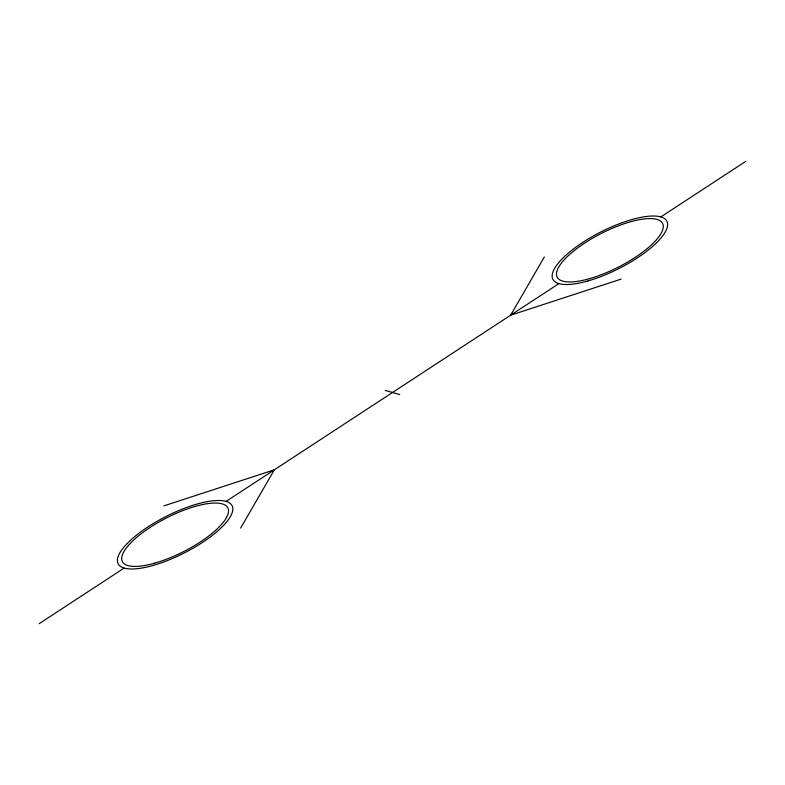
<?xml version="1.0" encoding="UTF-8"?>
<svg xmlns="http://www.w3.org/2000/svg" width="785" height="785" viewBox="0 0 785 785"><rect width="100%" height="100%" fill="white"/><g stroke="black" fill="none" stroke-linecap="round" stroke-linejoin="round"><path stroke-width="1.18" d="M240.652 528.06L274.338 469.813L163.928 505.864M544.348 256.94L510.662 315.187L621.072 279.136M39.25 623.633L124.167 568.075M226.06 501.399L558.94 283.601M660.833 216.925L745.75 161.367M385.268 390.41L399.732 394.59M587.867 280.971A63.938 20.39 -27 0 0 667.103 221.772A63.938 20.39 -27 0 0 574.689 248.05A63.938 20.39 -27 0 0 587.867 280.971M153.095 565.435A63.938 20.39 -27 0 0 232.331 506.246A63.938 20.39 -27 0 0 139.916 532.524A63.938 20.39 -27 0 0 153.095 565.435M589.515 278.675A59.169 18.869 -27 0 0 662.825 223.902A59.169 18.869 -27 0 0 577.318 248.217A59.169 18.869 -27 0 0 589.515 278.675M154.743 563.149A59.169 18.869 -27 0 0 228.062 508.376A59.169 18.869 -27 0 0 142.546 532.691A59.169 18.869 -27 0 0 154.743 563.149"/></g></svg>
